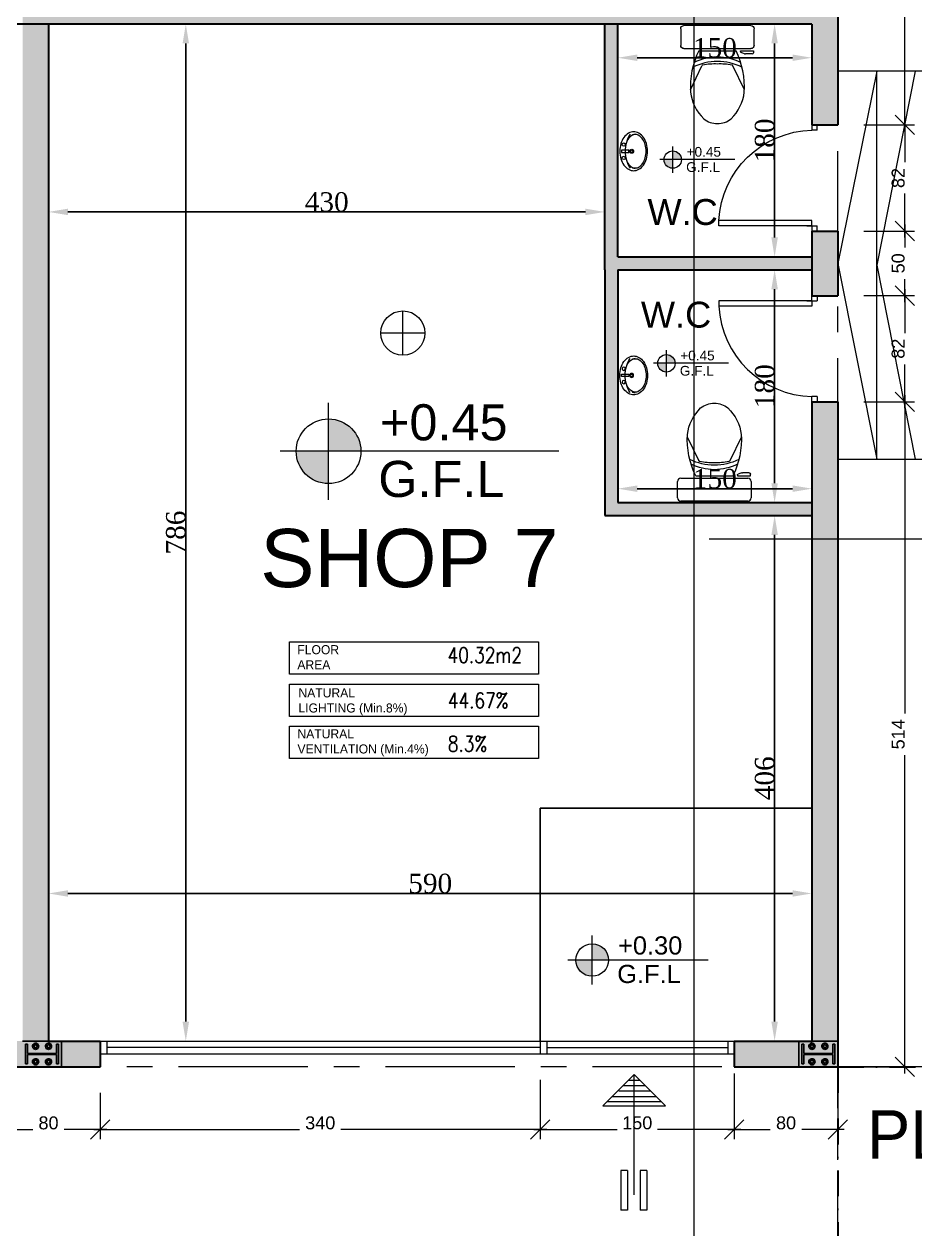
# Model space of a CAD drawing. Header units: millimetres. Extents: x -9083 to 924194, y -232449 to 321637.
# Drawn here: x 41933 to 48817, y 158110 to 167427 of the extents above; entities that cross this region are included whole.
import ezdxf
from ezdxf.enums import TextEntityAlignment as Align

# ---------------------------------------------------------------- set-up
doc = ezdxf.new("R2010")
doc.units = ezdxf.units.MM
doc.header["$LTSCALE"] = 400
doc.header["$MEASUREMENT"] = 0
doc.header["$PDMODE"] = 3
for name, pattern in [('CENTER', [2, 1.25, -0.25, 0.25, -0.25]), ('CENTERX2', [4, 2.5, -0.5, 0.5, -0.5]), ('DASHDOT', [1, 0.5, -0.25, 0, -0.25])]:
    doc.linetypes.add(name, pattern=pattern)
doc.layers.get('0').update_dxf_attribs({"lineweight": 0, "true_color": 0xff1414})
doc.layers.get('Defpoints').update_dxf_attribs({"color": 8, "lineweight": 5})
for name, color, linetype, lineweight in [('0.dim', 3, 'Continuous', 25), ('A-ANNO-DIMS', 134, 'Continuous', 9), ('A-ARROW', 1, 'Continuous', 9), ('A-DETL', 8, 'Continuous', 9), ('A_DOOR', 2, 'Continuous', 9), ('AR-dim-in', 134, 'Continuous', 0), ('AR-Level', 120, 'Continuous', 13), ('DETAILS DIMENSION', 15, 'Continuous', 5), ('FINISH', 3, 'Continuous', 9), ('HATCH', 15, 'Continuous', 0), ('PLOT BOWNDARY', 1, 'DASHDOT', 50), ('PLUMBING', 252, 'Continuous', 0), ('ROOM INFORMATION', 7, 'Continuous', 5), ('ROOMS DIMENSION', 3, 'Continuous', 5), ('TAG ELEVATIONS DETAIL', 8, 'Continuous', 9), ('TEXT ROOM INFORMATION', 1, 'Continuous', 5), ('WALL PROPOSED', 255, 'Continuous', 30), ('WINDOWS', 5, 'Continuous', 5)]:
    doc.layers.add(name, color=color, linetype=linetype, lineweight=lineweight)
doc.layers.add('ALARM', color=7, linetype='Continuous', lineweight=5, true_color=0xff0f0f)
doc.layers.add('AXIES', color=7, linetype='CENTER', lineweight=0, true_color=0x949596)
doc.layers.add('STEEL', color=63, linetype='Continuous')
doc.styles.add('arial', font='arial.ttf', dxfattribs={"width": 0.8, "height": 2.2})
doc.styles.add('Arial_1', font='arial.ttf', dxfattribs={"height": 300})
doc.styles.add('asif', font='arial.ttf')
doc.styles.add('ROMAN', font='times.ttf')
doc.styles.add('ROMANS-TITLE', font='ROMANS.shx', dxfattribs={"width": 0.8})
doc.styles.get("Standard").update_dxf_attribs({"font": 'GOTHIC.TTF', "height": 220})
doc.styles.add('XREF$0$STANDARD', font='verdana.ttf')
doc.dimstyles.new('DETAILS DIMENSION', dxfattribs={"dimtxt": 100, "dimasz": 150, "dimexe": 75, "dimexo": 200, "dimgap": 50, "dimtad": 0, "dimdec": 0, "dimlfac": 0.1, "dimzin": 0, "dimdsep": 46, "dimtxsty": 'asif', "dimblk": 'OBLIQUE', "dimcen": 200, "dimdle": 50, "dimclrd": 181, "dimclre": 146, "dimclrt": 1, "dimadec": 0, "dimazin": 0, "dimtfac": 0.5, "dimtdec": 0, "dimtix": 1, "dimtofl": 0, "dimtmove": 2, "dimatfit": 2, "dimfxl": 100, "dimtvp": 0.5, "dimtolj": 1, "dimtzin": 0, "dimlwd": -1, "dimlwe": -1, "dimarcsym": 0})
doc.dimstyles.new('ROOMS DIM', dxfattribs={"dimtxt": 150, "dimasz": 150, "dimexe": 0.06, "dimexo": 0.06, "dimgap": 0.03, "dimtad": 1, "dimtoh": 1, "dimdec": 0, "dimlfac": 0.1, "dimzin": 13, "dimdsep": 46, "dimtxsty": 'ROMAN', "dimcen": 0.09, "dimdle": 0.06, "dimse1": 1, "dimse2": 1, "dimclrd": 256, "dimclre": 256, "dimclrt": 3, "dimadec": 0, "dimazin": 0, "dimtfac": 1, "dimtdec": 0, "dimtix": 1, "dimtmove": 2, "dimatfit": 3, "dimfxl": 0.06, "dimtolj": 1, "dimtzin": 0, "dimarcsym": 0})

# ---------------------------------------------------------------- blocks, each defined once
blk = doc.blocks.new('hjhg')
at = {"layer": 'AXIES', "linetype": 'CENTERX2'}
for p, q in [((6125682.5, 791366), (6125682.5, 816591.3)), ((6131186.9, 796484.5), (6071269.8, 796484.5))]:
    blk.add_line(p, q, dxfattribs=at)
blk = doc.blocks.new('*D442')
at = {"layer": 'Defpoints', "color": 0, "transparency": 16777216}
for p in [(48021.2, 160703.8), (42121.2, 160348.3), (48021.2, 160348.3)]:
    blk.add_point(p, dxfattribs=at)
at = {"layer": 'ROOMS DIMENSION', "lineweight": -2, "transparency": 16777216}
blk.add_line((42271.2, 160703.8), (47871.2, 160703.8), dxfattribs=at)
at = {"layer": 'ROOMS DIMENSION', "transparency": 16777216}
for points in [[(42271.2, 160728.8), (42271.2, 160678.8), (42121.2, 160703.8)], [(47871.2, 160728.8), (47871.2, 160678.8), (48021.2, 160703.8)]]:
    blk.add_solid(points, dxfattribs=at)
at = {"layer": 'ROOMS DIMENSION', "color": 3, "transparency": 16777216, "insert": (45071.2, 160780.4), "char_height": 150, "attachment_point": 5, "style": 'ROMAN'}
blk.add_mtext('\\A1;590', dxfattribs=at)
blk = doc.blocks.new('*D443')
at = {"layer": 'Defpoints', "color": 0, "transparency": 16777216}
for p in [(43182.3, 167426.6), (43914.8, 167426.6), (43914.8, 159562.6)]:
    blk.add_point(p, dxfattribs=at)
at = {"layer": 'ROOMS DIMENSION', "lineweight": -2, "transparency": 16777216}
blk.add_line((43182.3, 159712.6), (43182.3, 167276.6), dxfattribs=at)
at = {"layer": 'ROOMS DIMENSION', "transparency": 16777216}
for points in [[(43157.3, 167276.6), (43207.3, 167276.6), (43182.3, 167426.6)], [(43157.3, 159712.6), (43207.3, 159712.6), (43182.3, 159562.6)]]:
    blk.add_solid(points, dxfattribs=at)
at = {"layer": 'ROOMS DIMENSION', "color": 3, "transparency": 16777216, "insert": (43105.7, 163494.6), "char_height": 150, "attachment_point": 5, "rotation": 90, "style": 'ROMAN'}
blk.add_mtext('\\A1;786', dxfattribs=at)
blk = doc.blocks.new('B-GF$0$A$C0D6470FA')
at = {"layer": 'HATCH', "color": 5}
for p, q in [((0.5426, 0.7577), (0.025, 0.7577)), ((0, 0.7327), (0, 0.6047)), ((0.5676, 0.6047), (0.5676, 0.7327)), ((0.025, 0.5797), (0.5426, 0.5797)), ((0.1396, 0.5628, 0), (0.4276, 0.5628, 0)), ((0.4616, 0.5581, 0), (0.4616, 0.5628, 0)), ((0.4616, 0.5628, 0), (0.5629, 0.5628, 0)), ((0.5629, 0.5628, 0), (0.5629, 0.5481, 0)), ((0.5629, 0.5628, 0), (0.5629, 0.5628, 0)), ((0.4932, 0.5396, 0), (0.4681, 0.5487, 0)), ((0.5529, 0.5381, 0), (0.5017, 0.5381, 0)), ((0.0748, 0.2611, 0), (0.1642, 0.4466, 0)), ((0.4925, 0.2611, 0), (0.403, 0.4466, 0))]:
    blk.add_line(p, q, dxfattribs=at)
at = {"layer": 'HATCH', "color": 5, "extrusion": (0, 0, -1)}
for centre, major_axis, start_param, end_param in [((0.025, 0.7327), (-0.0177, -0.0177), 0.785398, 2.356195), ((0.5426, 0.7327), (-0.0177, 0.0177), 0.785398, 2.356195), ((0.025, 0.6047), (-0.0177, -0.0177), 5.497787, 7.068584), ((0.5426, 0.6047), (-0.0177, -0.0177), 3.926991, 5.497787)]:
    blk.add_ellipse(centre, major_axis=major_axis, ratio=1, start_param=start_param, end_param=end_param, dxfattribs=at)
at = {"layer": 'HATCH', "color": 5}
for centre, major_axis, start_param, end_param in [((0.7316, 0.2778, 0), (0.4646, 0.4646), 1.907473, 2.410476), ((-0.1644, 0.2778, 0), (0.4646, -0.4646), 0.731117, 1.234119), ((0.2914, 0.0146, 0), (0.3296, -0.3296), 2.373812, 2.793264), ((0.2945, 0.0701, 0), (0.3144, 0.3144), 0.811256, 1.228519), ((0.2836, 0.4896, 0), (0.0177, -0.0177), 2.330337, 2.382052), ((0.2758, 0.0146, 0), (0.3296, 0.3296), 0.348329, 0.767781), ((0.2728, 0.0701, 0), (0.3144, -0.3144), 1.913074, 2.330337), ((0.4716, 0.5581, 0), (0.00707, 0.00707), 2.356194, 3.57838), ((0.5017, 0.5631, 0), (0.0177, 0.0177), 3.57838, 3.926991), ((0.5529, 0.5481, 0), (0.00707, 0.00707), 3.926991, 5.497787), ((0.1732, 0.4423, 0), (0.00707, 0.00707), 0.971377, 1.907186), ((0.264, -0.0402, 0), (0.3542, 0.3542), 0.746172, 0.971377), ((0.3033, -0.0402, 0), (0.3542, -0.3542), 2.170216, 2.39542), ((0.394, 0.4423, 0), (0.00707, -0.00707), 1.234406, 2.170216), ((0.4156, 0.2842, 0), (0.2423, -0.2423), 4.050134, 4.731551), ((0.1516, 0.2842, 0), (0.2423, 0.2423), 4.693227, 5.374644), ((0.2808, 0.1602, 0), (0.1133, 0.1133), 3.230161, 3.944575), ((0.2864, 0.1602, 0), (0.1133, -0.1133), 5.480203, 6.194617)]:
    blk.add_ellipse(centre, major_axis=major_axis, ratio=1, start_param=start_param, end_param=end_param, dxfattribs=at)
blk = doc.blocks.new('*D421')
at = {"layer": 'Defpoints', "color": 0, "transparency": 16777216}
for p in [(46521.2, 167166.3), (46521.2, 166675.8), (48021.2, 166660.5)]:
    blk.add_point(p, dxfattribs=at)
at = {"layer": 'ROOMS DIMENSION', "lineweight": -2, "transparency": 16777216}
blk.add_line((47871.2, 167166.3), (46671.2, 167166.3), dxfattribs=at)
at = {"layer": 'ROOMS DIMENSION', "transparency": 16777216}
for points in [[(46671.2, 167191.3), (46671.2, 167141.3), (46521.2, 167166.3)], [(47871.2, 167191.3), (47871.2, 167141.3), (48021.2, 167166.3)]]:
    blk.add_solid(points, dxfattribs=at)
at = {"layer": 'ROOMS DIMENSION', "color": 3, "transparency": 16777216, "insert": (47271.2, 167242.6), "char_height": 150, "attachment_point": 5, "style": 'ROMAN'}
blk.add_mtext('\\A1;150', dxfattribs=at)
blk = doc.blocks.new('*D422')
at = {"layer": 'Defpoints', "color": 0, "transparency": 16777216}
for p in [(47604.8, 167426.6), (46733.7, 165626.6), (47732.8, 165626.6)]:
    blk.add_point(p, dxfattribs=at)
at = {"layer": 'ROOMS DIMENSION', "lineweight": -2, "transparency": 16777216}
blk.add_line((47732.8, 167276.6), (47732.8, 165776.6), dxfattribs=at)
at = {"layer": 'ROOMS DIMENSION', "transparency": 16777216}
for points in [[(47707.8, 167276.6), (47757.8, 167276.6), (47732.8, 167426.6)], [(47707.8, 165776.6), (47757.8, 165776.6), (47732.8, 165626.6)]]:
    blk.add_solid(points, dxfattribs=at)
at = {"layer": 'ROOMS DIMENSION', "color": 3, "transparency": 16777216, "insert": (47656.5, 166526.6), "char_height": 150, "attachment_point": 5, "rotation": 90, "style": 'ROMAN'}
blk.add_mtext('\\A1;180', dxfattribs=at)
blk = doc.blocks.new('*D423')
at = {"layer": 'Defpoints', "color": 0, "transparency": 16777216}
for p in [(42121.2, 165974.1), (42121.2, 165665.8), (46421.2, 165665.8)]:
    blk.add_point(p, dxfattribs=at)
at = {"layer": 'ROOMS DIMENSION', "lineweight": -2, "transparency": 16777216}
blk.add_line((46271.2, 165974.1), (42271.2, 165974.1), dxfattribs=at)
at = {"layer": 'ROOMS DIMENSION', "transparency": 16777216}
for points in [[(42271.2, 165999.1), (42271.2, 165949.1), (42121.2, 165974.1)], [(46271.2, 165999.1), (46271.2, 165949.1), (46421.2, 165974.1)]]:
    blk.add_solid(points, dxfattribs=at)
at = {"layer": 'ROOMS DIMENSION', "color": 3, "transparency": 16777216, "insert": (44271.2, 166050.4), "char_height": 150, "attachment_point": 5, "style": 'ROMAN'}
blk.add_mtext('\\A1;430', dxfattribs=at)
blk = doc.blocks.new('LAVATORY')
at = {"layer": 'PLUMBING', "color": 5, "flags": 128}
blk.add_lwpolyline([(0.293, 0.21, 0.131574), (0.272, 0.286, 0.10661), (0.207, 0.358, 0.083598), (0.116, 0.403, 0.07239), (0, 0.42, 0.07239), (-0.116, 0.403, 0.083598), (-0.207, 0.358, 0.10661), (-0.272, 0.286, 0.131574), (-0.292, 0.21, 0.131574), (-0.272, 0.134, 0.10661), (-0.207, 0.062, 0.083598), (-0.116, 0.017, 0.07239), (0, 0, 0.07239), (0.116, 0.017, 0.083598), (0.207, 0.062, 0.10661), (0.272, 0.134, 0.131574), (0.293, 0.21)], format="xyb", close=True, dxfattribs=at)
for points in [[(0.139, 0.101, 0.040392), (0.178, 0.122, 0.107175), (0.235, 0.179, 0.144796), (0.252, 0.236, 0.144796), (0.235, 0.293, 0.107175), (0.178, 0.35, 0.077612), (0.101, 0.384, 0.064769), (0, 0.397, 0.064769), (-0.101, 0.384, 0.077612), (-0.178, 0.35, 0.107175), (-0.235, 0.293, 0.144796), (-0.252, 0.236, 0.144796), (-0.235, 0.179, 0.107175), (-0.178, 0.122, 0.040392), (-0.139, 0.101)], [(-0.256, 0.157, 0.147437), (0, 0.081, 0.147437), (0.256, 0.157)]]:
    blk.add_lwpolyline(points, format="xyb", dxfattribs=at)
for points in [[(-0.241, 0.189), (-0.251, 0.194), (-0.262, 0.23)], [(0.241, 0.189), (0.251, 0.194), (0.262, 0.23)]]:
    blk.add_lwpolyline(points, dxfattribs=at)
at = {"layer": 'PLUMBING', "color": 5}
for centre, radius in [((0, 0.18), 0.0297), ((0, 0.18), 0.018), ((-0.1, 0.06), 0.0251), ((0.1, 0.06), 0.0251)]:
    blk.add_circle(centre, radius, dxfattribs=at)
blk.add_3dface([(-0.017, 0.135), (-0.017, 0.028), (0.017, 0.028), (0.017, 0.135)], dxfattribs=at)
blk = doc.blocks.new('*D428')
at = {"layer": 'Defpoints', "color": 0, "transparency": 16777216}
for p in [(46421.2, 163626.6), (47221.2, 159562.6), (47732.8, 159562.6)]:
    blk.add_point(p, dxfattribs=at)
at = {"layer": 'ROOMS DIMENSION', "lineweight": -2, "transparency": 16777216}
blk.add_line((47732.8, 163476.6), (47732.8, 159712.6), dxfattribs=at)
at = {"layer": 'ROOMS DIMENSION', "transparency": 16777216}
for points in [[(47707.8, 163476.6), (47757.8, 163476.6), (47732.8, 163626.6)], [(47707.8, 159712.6), (47757.8, 159712.6), (47732.8, 159562.6)]]:
    blk.add_solid(points, dxfattribs=at)
at = {"layer": 'ROOMS DIMENSION', "color": 3, "transparency": 16777216, "insert": (47656.5, 161594.6), "char_height": 150, "attachment_point": 5, "rotation": 90, "style": 'ROMAN'}
blk.add_mtext('\\A1;406', dxfattribs=at)
blk = doc.blocks.new('Room Info')
at = {"layer": 'TEXT ROOM INFORMATION', "ltscale": 5}
for tag, p in [('FLR_AREA', (17, 833.5)), ('NAT_LIGHT', (19, 482.5)), ('NAT_VENT', (19, 147.5))]:
    blk.add_attdef(tag, p, '', height=180, dxfattribs=at)
blk = doc.blocks.new('A$Ccfd28120')
for p, q in [((0, -170.9), (0, 170.9)), ((170.9, 0), (-170.9, 0))]:
    blk.add_line(p, q)
blk.add_circle((0, 0), 170.9)
blk = doc.blocks.new('_Oblique')
at = {"color": 0, "linetype": 'ByBlock', "lineweight": -2}
blk.add_line((-0.5, -0.5), (0.5, 0.5), dxfattribs=at)
blk = doc.blocks.new('*D472')
at = {"layer": 'Defpoints', "color": 0, "transparency": 16777216}
for p in [(41721.2, 159362.6), (42521.2, 159362.6), (42521.2, 158878.1)]:
    blk.add_point(p, dxfattribs=at)
at = {"layer": 'DETAILS DIMENSION', "color": 146, "transparency": 16777216}
for p, q in [((41721.2, 159162.6), (41721.2, 158803.1)), ((42521.2, 159162.6), (42521.2, 158803.1))]:
    blk.add_line(p, q, dxfattribs=at)
at = {"layer": 'DETAILS DIMENSION', "color": 181, "transparency": 16777216}
for p, q in [((41671.2, 158878.1), (41999.7, 158878.1)), ((42571.2, 158878.1), (42242.8, 158878.1))]:
    blk.add_line(p, q, dxfattribs=at)
at = {"layer": 'DETAILS DIMENSION', "color": 181, "transparency": 16777216, "xscale": 150, "yscale": 150, "zscale": 150}
for p, rotation in [((41721.2, 158878.1), 180.0031799799986), ((42521.2, 158878.1), 0.003179979998640786)]:
    blk.add_blockref('_Oblique', p, dxfattribs=dict(at, rotation=rotation))
at = {"layer": 'DETAILS DIMENSION', "color": 1, "transparency": 16777216, "insert": (42121.2, 158929.2), "char_height": 100, "attachment_point": 5, "rotation": 0.00318, "style": 'asif'}
blk.add_mtext('\\A1;80', dxfattribs=at)
blk = doc.blocks.new('*D409')
at = {"layer": 'Defpoints', "color": 0, "transparency": 16777216}
for p in [(45921.2, 159462.6), (42521.2, 159362.6), (45921.2, 158878.3)]:
    blk.add_point(p, dxfattribs=at)
at = {"layer": 'DETAILS DIMENSION', "color": 146, "transparency": 16777216}
for p, q in [((45921.2, 159262.6), (45921.2, 158803.3)), ((42521.2, 159162.6), (42521.2, 158803.1))]:
    blk.add_line(p, q, dxfattribs=at)
at = {"layer": 'DETAILS DIMENSION', "color": 181, "transparency": 16777216}
for p, q in [((42471.2, 158878.1), (44061, 158878.2)), ((45971.2, 158878.3), (44381.5, 158878.2))]:
    blk.add_line(p, q, dxfattribs=at)
at = {"layer": 'DETAILS DIMENSION', "color": 181, "transparency": 16777216, "xscale": 150, "yscale": 150, "zscale": 150}
for p, rotation in [((42521.2, 158878.1), 180.0031799799986), ((45921.2, 158878.3), 0.003179979998640786)]:
    blk.add_blockref('_Oblique', p, dxfattribs=dict(at, rotation=rotation))
at = {"layer": 'DETAILS DIMENSION', "color": 1, "transparency": 16777216, "insert": (44221.2, 158929.3), "char_height": 100, "attachment_point": 5, "rotation": 0.00318, "style": 'asif'}
blk.add_mtext('\\A1;340', dxfattribs=at)
blk = doc.blocks.new('*D410')
at = {"layer": 'Defpoints', "color": 0, "transparency": 16777216}
for p in [(47421.2, 159362.6), (48221.2, 159362.6), (48221.2, 158878.4)]:
    blk.add_point(p, dxfattribs=at)
at = {"layer": 'DETAILS DIMENSION', "color": 146, "transparency": 16777216}
for p, q in [((47421.2, 159162.6), (47421.2, 158803.4)), ((48221.2, 159162.6), (48221.2, 158803.4))]:
    blk.add_line(p, q, dxfattribs=at)
at = {"layer": 'DETAILS DIMENSION', "color": 181, "transparency": 16777216}
for p, q in [((47371.2, 158878.4), (47699.7, 158878.4)), ((48271.2, 158878.5), (47942.8, 158878.4))]:
    blk.add_line(p, q, dxfattribs=at)
at = {"layer": 'DETAILS DIMENSION', "color": 181, "transparency": 16777216, "xscale": 150, "yscale": 150, "zscale": 150}
for p, rotation in [((47421.2, 158878.4), 180.0031799799986), ((48221.2, 158878.4), 0.003179979998640786)]:
    blk.add_blockref('_Oblique', p, dxfattribs=dict(at, rotation=rotation))
at = {"layer": 'DETAILS DIMENSION', "color": 1, "transparency": 16777216, "insert": (47821.2, 158929.5), "char_height": 100, "attachment_point": 5, "rotation": 0.00318, "style": 'asif'}
blk.add_mtext('\\A1;80', dxfattribs=at)
blk = doc.blocks.new('*D411')
at = {"layer": 'Defpoints', "color": 0, "transparency": 16777216}
for p in [(48221.2, 172177), (48739, 172177), (48221.2, 166646.6)]:
    blk.add_point(p, dxfattribs=at)
at = {"layer": 'DETAILS DIMENSION', "color": 146, "transparency": 16777216}
for p, q in [((48421.2, 172177), (48814, 172177)), ((48421.2, 166646.6), (48814, 166646.6))]:
    blk.add_line(p, q, dxfattribs=at)
at = {"layer": 'DETAILS DIMENSION', "color": 181, "transparency": 16777216}
for p, q in [((48739, 172227), (48739, 169572.3)), ((48739, 166596.6), (48739, 169251.3))]:
    blk.add_line(p, q, dxfattribs=at)
at = {"layer": 'DETAILS DIMENSION', "color": 181, "transparency": 16777216, "xscale": 150, "yscale": 150, "zscale": 150}
for p, rotation in [((48739, 172177), 90), ((48739, 166646.6), 270)]:
    blk.add_blockref('_Oblique', p, dxfattribs=dict(at, rotation=rotation))
at = {"layer": 'DETAILS DIMENSION', "color": 1, "transparency": 16777216, "insert": (48687.9, 169411.8), "char_height": 100, "attachment_point": 5, "rotation": 90, "style": 'asif'}
blk.add_mtext('\\A1;553', dxfattribs=at)
blk = doc.blocks.new('*D485')
at = {"layer": 'Defpoints', "color": 0, "transparency": 16777216}
for p in [(47421.2, 159512.6), (45921.2, 159462.6), (47421.2, 158878.4)]:
    blk.add_point(p, dxfattribs=at)
at = {"layer": 'DETAILS DIMENSION', "color": 146, "transparency": 16777216}
for p, q in [((47421.2, 159312.6), (47421.2, 158803.4)), ((45921.2, 159262.6), (45921.2, 158803.4))]:
    blk.add_line(p, q, dxfattribs=at)
at = {"layer": 'DETAILS DIMENSION', "color": 181, "transparency": 16777216}
for p, q in [((45871.2, 158878.4), (46515.6, 158878.4)), ((47471.2, 158878.4), (46826.8, 158878.4))]:
    blk.add_line(p, q, dxfattribs=at)
at = {"layer": 'DETAILS DIMENSION', "color": 181, "transparency": 16777216, "xscale": 150, "yscale": 150, "zscale": 150, "rotation": 180}
blk.add_blockref('_Oblique', (45921.2, 158878.4), dxfattribs=at)
at = {"layer": 'DETAILS DIMENSION', "color": 181, "transparency": 16777216, "xscale": 150, "yscale": 150, "zscale": 150}
blk.add_blockref('_Oblique', (47421.2, 158878.4), dxfattribs=at)
at = {"layer": 'DETAILS DIMENSION', "color": 1, "transparency": 16777216, "insert": (46671.2, 158929.5), "char_height": 100, "attachment_point": 5, "style": 'asif'}
blk.add_mtext('\\A1;150', dxfattribs=at)
blk = doc.blocks.new('RTEWR')
at = {"layer": 'TAG ELEVATIONS DETAIL'}
blk.add_line((-24807.4, 157421.9), (-24807.4, 180951), dxfattribs=at)
blk = doc.blocks.new('*D406')
at = {"layer": 'Defpoints', "color": 0, "transparency": 16777216}
for p in [(46521.2, 164477.4), (48021.2, 164412.7), (46521.2, 163834.1)]:
    blk.add_point(p, dxfattribs=at)
at = {"layer": 'ROOMS DIMENSION', "lineweight": -2, "transparency": 16777216}
blk.add_line((47871.2, 163834.1), (46671.2, 163834.1), dxfattribs=at)
at = {"layer": 'ROOMS DIMENSION', "transparency": 16777216}
for points in [[(46671.2, 163859.1), (46671.2, 163809.1), (46521.2, 163834.1)], [(47871.2, 163859.1), (47871.2, 163809.1), (48021.2, 163834.1)]]:
    blk.add_solid(points, dxfattribs=at)
at = {"layer": 'ROOMS DIMENSION', "color": 3, "transparency": 16777216, "insert": (47271.2, 163910.4), "char_height": 150, "attachment_point": 5, "style": 'ROMAN'}
blk.add_mtext('\\A1;150', dxfattribs=at)
blk = doc.blocks.new('*D407')
at = {"layer": 'Defpoints', "color": 0, "transparency": 16777216}
for p in [(46733.7, 165526.6), (47732.8, 165526.6), (48021.2, 163726.6)]:
    blk.add_point(p, dxfattribs=at)
at = {"layer": 'ROOMS DIMENSION', "lineweight": -2, "transparency": 16777216}
blk.add_line((47732.8, 163876.6), (47732.8, 165376.6), dxfattribs=at)
at = {"layer": 'ROOMS DIMENSION', "transparency": 16777216}
for points in [[(47707.8, 165376.6), (47757.8, 165376.6), (47732.8, 165526.6)], [(47707.8, 163876.6), (47757.8, 163876.6), (47732.8, 163726.6)]]:
    blk.add_solid(points, dxfattribs=at)
at = {"layer": 'ROOMS DIMENSION', "color": 3, "transparency": 16777216, "insert": (47656.5, 164626.6), "char_height": 150, "attachment_point": 5, "rotation": 90, "style": 'ROMAN'}
blk.add_mtext('\\A1;180', dxfattribs=at)
blk = doc.blocks.new('*D454')
at = {"layer": 'Defpoints', "color": 0, "transparency": 16777216}
for p in [(48221.2, 166646.6), (48221.2, 165826.6), (48739, 165826.6)]:
    blk.add_point(p, dxfattribs=at)
at = {"layer": 'DETAILS DIMENSION', "color": 181, "transparency": 16777216}
for p, q in [((48739, 166696.6), (48739, 166357.8)), ((48739, 165776.6), (48739, 166115.4))]:
    blk.add_line(p, q, dxfattribs=at)
at = {"layer": 'DETAILS DIMENSION', "color": 146, "transparency": 16777216}
for p, q in [((48421.2, 166646.6), (48814, 166646.6)), ((48421.2, 165826.6), (48814, 165826.6))]:
    blk.add_line(p, q, dxfattribs=at)
at = {"layer": 'DETAILS DIMENSION', "color": 181, "transparency": 16777216, "xscale": 150, "yscale": 150, "zscale": 150}
for p, rotation in [((48739, 166646.6), 90), ((48739, 165826.6), 270)]:
    blk.add_blockref('_Oblique', p, dxfattribs=dict(at, rotation=rotation))
at = {"layer": 'DETAILS DIMENSION', "color": 1, "transparency": 16777216, "insert": (48687.9, 166236.6), "char_height": 100, "attachment_point": 5, "rotation": 90, "style": 'asif'}
blk.add_mtext('\\A1;82', dxfattribs=at)
blk = doc.blocks.new('*D455')
at = {"layer": 'Defpoints', "color": 0, "transparency": 16777216}
for p in [(48221.2, 165826.6), (48221.2, 165326.6), (48739, 165326.6)]:
    blk.add_point(p, dxfattribs=at)
at = {"layer": 'DETAILS DIMENSION', "color": 181, "transparency": 16777216}
for p, q in [((48739, 165876.6), (48739, 165698)), ((48739, 165276.6), (48739, 165455.1))]:
    blk.add_line(p, q, dxfattribs=at)
at = {"layer": 'DETAILS DIMENSION', "color": 146, "transparency": 16777216}
for p, q in [((48421.2, 165826.6), (48814, 165826.6)), ((48421.2, 165326.6), (48814, 165326.6))]:
    blk.add_line(p, q, dxfattribs=at)
at = {"layer": 'DETAILS DIMENSION', "color": 181, "transparency": 16777216, "xscale": 150, "yscale": 150, "zscale": 150}
for p, rotation in [((48739, 165826.6), 90), ((48739, 165326.6), 270)]:
    blk.add_blockref('_Oblique', p, dxfattribs=dict(at, rotation=rotation))
at = {"layer": 'DETAILS DIMENSION', "color": 1, "transparency": 16777216, "insert": (48687.9, 165576.6), "char_height": 100, "attachment_point": 5, "rotation": 90, "style": 'asif'}
blk.add_mtext('\\A1;50', dxfattribs=at)
blk = doc.blocks.new('*D456')
at = {"layer": 'Defpoints', "color": 0, "transparency": 16777216}
for p in [(48221.2, 165326.6), (48221.2, 164506.6), (48739, 164506.6)]:
    blk.add_point(p, dxfattribs=at)
at = {"layer": 'DETAILS DIMENSION', "color": 181, "transparency": 16777216}
for p, q in [((48739, 165376.6), (48739, 165037.8)), ((48739, 164456.6), (48739, 164795.4))]:
    blk.add_line(p, q, dxfattribs=at)
at = {"layer": 'DETAILS DIMENSION', "color": 146, "transparency": 16777216}
for p, q in [((48421.2, 165326.6), (48814, 165326.6)), ((48421.2, 164506.6), (48814, 164506.6))]:
    blk.add_line(p, q, dxfattribs=at)
at = {"layer": 'DETAILS DIMENSION', "color": 181, "transparency": 16777216, "xscale": 150, "yscale": 150, "zscale": 150}
for p, rotation in [((48739, 165326.6), 90), ((48739, 164506.6), 270)]:
    blk.add_blockref('_Oblique', p, dxfattribs=dict(at, rotation=rotation))
at = {"layer": 'DETAILS DIMENSION', "color": 1, "transparency": 16777216, "insert": (48687.9, 164916.6), "char_height": 100, "attachment_point": 5, "rotation": 90, "style": 'asif'}
blk.add_mtext('\\A1;82', dxfattribs=at)
blk = doc.blocks.new('*D457')
at = {"layer": 'Defpoints', "color": 0, "transparency": 16777216}
for p in [(48221.2, 164506.6), (48221.2, 159362.6), (48739, 159362.6)]:
    blk.add_point(p, dxfattribs=at)
at = {"layer": 'DETAILS DIMENSION', "color": 181, "transparency": 16777216}
for p, q in [((48739, 164556.6), (48739, 162094.9)), ((48739, 159312.6), (48739, 161774.3))]:
    blk.add_line(p, q, dxfattribs=at)
at = {"layer": 'DETAILS DIMENSION', "color": 146, "transparency": 16777216}
for p, q in [((48421.2, 164506.6), (48814, 164506.6)), ((48421.2, 159362.6), (48814, 159362.6))]:
    blk.add_line(p, q, dxfattribs=at)
at = {"layer": 'DETAILS DIMENSION', "color": 181, "transparency": 16777216, "xscale": 150, "yscale": 150, "zscale": 150}
for p, rotation in [((48739, 164506.6), 90), ((48739, 159362.6), 270)]:
    blk.add_blockref('_Oblique', p, dxfattribs=dict(at, rotation=rotation))
at = {"layer": 'DETAILS DIMENSION', "color": 1, "transparency": 16777216, "insert": (48687.9, 161934.6), "char_height": 100, "attachment_point": 5, "rotation": 90, "style": 'asif'}
blk.add_mtext('\\A1;514', dxfattribs=at)
blk = doc.blocks.new('Level-p')
h = blk.add_hatch(color=251)
h.paths.add_polyline_path([(0, 0.0025), (0, 0), (0.0025, 0, 0.414214)])
h.paths.add_polyline_path([(0, 0), (-0.0025, 0, 0.414214), (0, -0.0025)])
for p, q in [((0, -0.00375), (0, 0.00375)), ((0.017809, 0), (-0.00375, 0))]:
    blk.add_line(p, q)
blk.add_circle((0, 0), 0.0025)
at = {"style": 'arial'}
for p in [(0.002848, 0.000604), (0.002756, -0.002535)]:
    blk.add_attdef('F.F.L+1.20', p, '', height=0.002, dxfattribs=at)
blk = doc.blocks.new('FDGFD')
at = {"layer": 'A_DOOR', "color": 1}
for p, q in [((49893.5, 165286.6), (49893.5, 165246.6)), ((50613.5, 165286.6), (49893.5, 165286.6)), ((50573.5, 165286.6), (50613.5, 165286.6)), ((50613.5, 165286.6), (50613.5, 165326.6)), ((50613.5, 165326.6), (50653.5, 165326.6)), ((50613.5, 165286.6), (50613.5, 165246.6)), ((50613.5, 165286.6), (50653.5, 165286.6)), ((50653.5, 165326.6), (50653.5, 165286.6)), ((50613.5, 165246.6), (49893.5, 165246.6)), ((50653.5, 164546.6), (50613.5, 164546.6)), ((50613.5, 164506.6), (50613.5, 164546.6)), ((50653.5, 164546.6), (50653.5, 164506.6)), ((50653.5, 164506.6), (50613.5, 164506.6))]:
    blk.add_line(p, q, dxfattribs=at)
blk.add_arc((50631.1, 165283.9), 737.5, 182.89949, 268.62585, dxfattribs=at)
blk = doc.blocks.new('RHBGHKJM')
at = {"layer": 'STEEL', "color": 114, "true_color": 0x139b48}
for p, q in [((841.7577, -1738.0808), (842.0577, -1738.0808)), ((842.0577, -1738.0808), (842.0577, -1738.2808)), ((847.7577, -1738.0808), (847.7577, -1738.2808)), ((847.7577, -1738.0808), (848.0577, -1738.0808)), ((848.0577, -1738.0808), (848.0577, -1738.2808)), ((841.7807, -1738.2568), (841.7807, -1738.1048)), ((841.7807, -1738.1048), (841.7959, -1738.1048)), ((841.7959, -1738.1048), (841.7959, -1738.1768)), ((841.7959, -1738.1768), (842.0195, -1738.1768)), ((842.0347, -1738.1048), (842.0195, -1738.1048)), ((842.0195, -1738.1048), (842.0195, -1738.1768)), ((842.0347, -1738.1048), (842.0347, -1738.2568)), ((847.7807, -1738.2568), (847.7807, -1738.1048)), ((847.7807, -1738.1048), (847.7959, -1738.1048)), ((847.7959, -1738.1048), (847.7959, -1738.1768)), ((847.7959, -1738.1768), (848.0195, -1738.1768)), ((848.0347, -1738.1048), (848.0195, -1738.1048)), ((848.0195, -1738.1048), (848.0195, -1738.1768)), ((848.0347, -1738.1048), (848.0347, -1738.2568)), ((841.7959, -1738.2568), (841.7807, -1738.2568)), ((842.0195, -1738.1848), (841.7959, -1738.1848)), ((841.7959, -1738.1848), (841.7959, -1738.2568)), ((842.0195, -1738.2568), (842.0195, -1738.1848)), ((842.0347, -1738.2568), (842.0195, -1738.2568)), ((847.7959, -1738.2568), (847.7807, -1738.2568)), ((848.0195, -1738.1848), (847.7959, -1738.1848)), ((847.7959, -1738.1848), (847.7959, -1738.2568)), ((848.0195, -1738.2568), (848.0195, -1738.1848)), ((848.0347, -1738.2568), (848.0195, -1738.2568)), ((841.7577, -1738.2808), (842.0577, -1738.2808)), ((847.7577, -1738.2808), (848.0577, -1738.2808))]:
    blk.add_line(p, q, dxfattribs=at)
at = {"layer": 'STEEL', "color": 8, "ltscale": 500}
for centre, radius, start, end in [((841.8577, -1738.1208), 0.024, 30, 210), ((841.8577, -1738.1208), 0.024, 210, 30), ((841.8577, -1738.1208), 0.012, 45, 225), ((841.8577, -1738.1208), 0.012, 150, 330), ((841.8577, -1738.1208), 0.012, 330, 150), ((841.8577, -1738.1208), 0.012, 225, 45), ((841.9577, -1738.1208), 0.024, 30, 210), ((841.9577, -1738.1208), 0.024, 210, 30), ((841.9577, -1738.1208), 0.012, 45, 225), ((841.9577, -1738.1208), 0.012, 150, 330), ((841.9577, -1738.1208), 0.012, 330, 150), ((841.9577, -1738.1208), 0.012, 225, 45), ((847.8577, -1738.1208), 0.024, 30, 210), ((847.8577, -1738.1208), 0.024, 210, 30), ((847.8577, -1738.1208), 0.012, 45, 225), ((847.8577, -1738.1208), 0.012, 150, 330), ((847.8577, -1738.1208), 0.012, 330, 150), ((847.8577, -1738.1208), 0.012, 225, 45), ((847.9577, -1738.1208), 0.024, 30, 210), ((847.9577, -1738.1208), 0.024, 210, 30), ((847.9577, -1738.1208), 0.012, 45, 225), ((847.9577, -1738.1208), 0.012, 150, 330), ((847.9577, -1738.1208), 0.012, 330, 150), ((847.9577, -1738.1208), 0.012, 225, 45), ((841.8577, -1738.2408), 0.024, 30, 210), ((841.8577, -1738.2408), 0.024, 210, 30), ((841.8577, -1738.2408), 0.012, 45, 225), ((841.8577, -1738.2408), 0.012, 150, 330), ((841.8577, -1738.2408), 0.012, 330, 150), ((841.8577, -1738.2408), 0.012, 225, 45), ((841.9577, -1738.2408), 0.024, 30, 210), ((841.9577, -1738.2408), 0.024, 210, 30), ((841.9577, -1738.2408), 0.012, 45, 225), ((841.9577, -1738.2408), 0.012, 150, 330), ((841.9577, -1738.2408), 0.012, 330, 150), ((841.9577, -1738.2408), 0.012, 225, 45), ((847.8577, -1738.2408), 0.024, 30, 210), ((847.8577, -1738.2408), 0.024, 210, 30), ((847.8577, -1738.2408), 0.012, 45, 225), ((847.8577, -1738.2408), 0.012, 150, 330), ((847.8577, -1738.2408), 0.012, 330, 150), ((847.8577, -1738.2408), 0.012, 225, 45), ((847.9577, -1738.2408), 0.024, 30, 210), ((847.9577, -1738.2408), 0.024, 210, 30), ((847.9577, -1738.2408), 0.012, 45, 225), ((847.9577, -1738.2408), 0.012, 150, 330), ((847.9577, -1738.2408), 0.012, 330, 150), ((847.9577, -1738.2408), 0.012, 225, 45)]:
    blk.add_arc(centre, radius, start, end, dxfattribs=at)

msp = doc.modelspace()

# ---------------------------------------------------------------- hatches: boundary and pattern name
at = {"layer": 'HATCH', "true_color": 0x939598}
h = msp.add_hatch(color=252, dxfattribs=at)
h.dxf.hatch_style = 1
h.paths.add_polyline_path([(3721.20856, 167426.57089), (6221.20856, 167426.57089), (6221.20856, 166062.64729), (6421.20856, 166062.64729), (6421.20856, 167426.57089), (8721.20856, 167426.57089), (8721.20856, 166062.64729), (8921.20856, 166062.64729), (8921.20856, 167626.57089), (6971.20856, 167626.57089), (6971.20856, 173627.00829), (8571.20856, 173627.00829), (8571.20856, 173827.00829), (121.20856, 173827.00829), (121.20856, 173627.00829), (121.20856, 173262.64729), (321.20856, 173262.64729), (321.20856, 173627.00829), (6771.20856, 173627.00829), (6771.20856, 167626.57089), (3721.20856, 167626.57089), (3721.20856, 172162.64729), (121.20856, 172162.64729), (121.20856, 170662.64729), (321.20856, 170662.64729), (321.20856, 171962.64729), (3521.20856, 171962.64729), (3521.20856, 166962.64729), (321.20856, 166962.64729), (321.20856, 168262.64729), (121.20856, 168262.64729), (121.20856, 166426.87536), (321.20856, 166426.87536), (321.20856, 166762.64729), (3521.20856, 166762.64729), (3521.20856, 164562.64729), (4321.20856, 164562.64729), (8521.20856, 164562.64729), (8521.20856, 161313.31524), (8521.20856, 159562.59179), (7721.18009, 159562.59179), (7721.18009, 159362.59179), (8721.20856, 159362.59179), (8721.20856, 164762.64729), (3721.20856, 164762.64729)])
h.paths.add_polyline_path([(6421.20856, 165162.64729), (6221.20856, 165162.64729), (6221.20856, 164962.64729), (3921.20856, 164962.64729), (3921.20856, 167426.57089), (3721.20856, 167426.57089), (3721.20856, 164762.64729), (8721.20856, 164762.64729), (8721.20856, 159362.60548), (8921.20856, 159362.6), (8921.20856, 164962.64729), (8921.20856, 165162.64729), (8721.20856, 165162.64729), (8721.20856, 164962.64729), (6421.20856, 164962.64729)])
h.paths.add_polyline_path([(20421.20856, 167626.57089), (15121.20856, 167626.57089), (15121.20856, 173627.00829), (17817.8981, 173627.00829), (17817.8981, 173827.00829), (13571.20856, 173827.00829), (13571.20856, 173627.00829), (14921.20856, 173627.00829), (14921.20856, 159562.60548), (14621.20856, 159562.60548), (14621.20856, 159362.60548), (15421.20856, 159362.60548), (15421.20856, 159562.60548), (15121.20856, 159562.60548), (15121.20856, 167426.57089), (20221.20856, 167426.57089), (20221.20856, 159562.60548), (19921.20856, 159562.60548), (19921.20856, 159362.60548), (20721.20856, 159362.60548), (20721.20856, 159562.60548), (20421.20856, 159562.60548)])
h.paths.add_polyline_path([(28421.20856, 173827.00829), (22814.51903, 173827.00829), (22814.51903, 173627.00829), (25521.20856, 173627.00829), (25521.20856, 159562.60548), (25221.20856, 159562.60548), (25221.20856, 159362.59179), (26021.20856, 159362.59179), (26021.20856, 159562.60548), (25721.20856, 159562.60548), (25721.20856, 167426.57089), (30821.20856, 167426.57089), (30821.20856, 159562.60548), (30521.20856, 159562.60548), (30521.20856, 159362.59179), (31321.20856, 159362.59179), (31321.20856, 159562.60548), (31021.20856, 159562.60548), (31021.20856, 167626.57089), (25721.20856, 167626.57089), (25721.20856, 173627.00829), (28421.20856, 173627.00829)])
h.paths.add_polyline_path([(36921.20856, 173827.00829), (33421.20856, 173827.00829), (33419.40991, 173627.00829), (36121.20856, 173627.00829), (36121.20856, 159562.60548), (35821.20856, 159562.60548), (35821.20856, 159362.59179), (36621.20856, 159362.59179), (36621.20856, 159562.60548), (36321.20856, 159562.60548), (36321.20856, 173627.00829), (36921.20856, 173627.00829)])
h.paths.add_polyline_path([(48221.20856, 173827.00829), (41921.20856, 173827.00829), (41921.20856, 173627.00829), (44771.20856, 173627.00829), (44771.20856, 167626.57089), (41921.20856, 167626.57089), (41921.20856, 159562.60548), (41721.20856, 159562.60548), (41721.20856, 159362.59179), (42521.20856, 159362.60548), (42521.20856, 159562.60548), (42121.20856, 159562.60548), (42121.20856, 167426.57089), (44921.20856, 167426.57089), (48021.20856, 167426.57089), (48021.20856, 166646.57089), (48221.20856, 166646.57089), (48221.20856, 169136.57089), (48221.20856, 172177.00829), (48021.20856, 172177.00829), (48021.20856, 171548.52339), (48021.20856, 167626.57089), (44971.20856, 167626.57089), (44971.20856, 173627.00829), (48021.20856, 173627.00829), (48021.20856, 173277.00829), (48221.20856, 173277.00829)])
h.paths.add_polyline_path([(48221.20856, 164506.57089), (48021.20856, 164506.57089), (48021.20856, 159562.60548), (47421.20856, 159562.60548), (47421.21313, 159362.58722), (48221.20856, 159362.60548)])
h.paths.add_polyline_path([(48021.20856, 165626.57089), (46521.20856, 165626.57089), (46521.20856, 167426.57089), (46421.20856, 167426.57089), (46421.20856, 165526.57089), (46421.20856, 163626.57089), (48021.20856, 163626.57089), (48021.20856, 163726.57089), (46521.20856, 163726.57089), (46521.20856, 165526.57089), (48021.20856, 165526.57089)], flags=17)
h.paths.add_polyline_path([(48221.20856, 165826.57089), (48021.20856, 165826.57089), (48021.20856, 165326.57089), (48221.20856, 165326.57089)], flags=17)

# ---------------------------------------------------------------- linework, layer by layer
at = {"layer": 'A-ARROW'}
for p, q in [((46647.34178, 159303.87615), (46404.86935, 159061.40372)), ((46563.45469, 159219.98907), (46731.22887, 159219.98907)), ((46603.10107, 159259.63544), (46691.58249, 159259.63544)), ((46647.34178, 159303.87615), (46889.81421, 159061.40372)), ((46476.61047, 159133.14484), (46818.07309, 159133.14484)), ((46528.30178, 159176.57868), (46774.63926, 159176.57868)), ((46404.86935, 159061.40372), (46889.81421, 159061.40372)), ((46438.85189, 159095.38627), (46855.83167, 159095.38627))]:
    msp.add_line(p, q, dxfattribs=at)
at = {"layer": 'A-ARROW', "ltscale": 0.2}
for p, q in [((46647.34178, 158372.86144), (46647.34178, 159303.87615)), ((46594.73614, 158562.33158), (46544.73614, 158562.33158)), ((46544.73614, 158562.33158), (46544.73614, 158253.98252)), ((46594.73614, 158562.33158), (46544.73614, 158562.33158)), ((46594.73614, 158562.33158), (46594.73614, 158253.98252)), ((46744.73614, 158562.33158), (46694.73614, 158562.33158)), ((46694.73614, 158562.33158), (46694.73614, 158253.98252)), ((46744.73614, 158562.33158), (46694.73614, 158562.33158)), ((46744.73614, 158562.33158), (46744.73614, 158253.98252)), ((46594.73614, 158253.98252), (46544.73614, 158253.98252)), ((46744.73614, 158253.98252), (46694.73614, 158253.98252))]:
    msp.add_line(p, q, dxfattribs=at)
at = {"layer": 'A-DETL', "linetype": 'Continuous'}
msp.add_line((48522.0524, 164062.84248), (48522.0524, 167061.62556), dxfattribs=at)
msp.add_lwpolyline([(48217.49138, 164062.84248), (49117.5, 164062.84248), (49117.5, 167061.62556), (48221.20856, 167061.62556)], dxfattribs=at)
at = {"layer": 'AR-dim-in', "color": 8, "linetype": 'Continuous'}
for points in [[(48522.0524, 167061.62556), (48221.20856, 165576.57089), (48522.0524, 164062.84248)], [(48819.7762, 167061.62556), (48522.0524, 165562.23402), (48819.7762, 164062.84248)]]:
    msp.add_lwpolyline(points, dxfattribs=at)
at = {"layer": 'PLOT BOWNDARY', "lineweight": 30}
for q in [(50721.20856, 159362.59179), (48221.20856, 156862.59179)]:
    msp.add_line((48221.20856, 159362.59179), q, dxfattribs=at)
at = {"layer": 'ROOM INFORMATION', "ltscale": 5}
for points in [[(43984.26119, 162649.11046), (45909.20851, 162649.11046), (45909.20851, 162399.11046), (43984.26119, 162399.11046)], [(43984.26119, 162322.61046), (45909.20851, 162322.61046), (45909.20851, 162072.61046), (43984.26119, 162072.61046)], [(43984.26119, 161998.61046), (45909.20851, 161998.61046), (45909.20851, 161748.61046), (43984.26119, 161748.61046)]]:
    msp.add_lwpolyline(points, close=True, dxfattribs=at)
at = {"layer": 'TAG ELEVATIONS DETAIL'}
msp.add_line((47227.73912, 163445.28673), (49727.73912, 163445.28673), dxfattribs=at)
at = {"layer": 'WALL PROPOSED'}
for p, q in [((48221.20856, 169136.57089), (48221.20856, 166646.57089)), ((44921.20856, 167426.57089), (36321.20856, 167426.57089)), ((42121.20856, 167426.57089), (42121.20856, 159562.60548)), ((48021.20856, 167426.57089), (44921.20856, 167426.57089)), ((46421.20856, 165526.57089), (46421.20856, 167426.57089)), ((46521.20856, 165626.57089), (46521.20856, 167426.57089)), ((48021.20856, 167426.57089), (48021.20856, 166646.57089)), ((48021.20856, 166646.57089), (48221.20856, 166646.57089)), ((48021.20856, 165826.57089), (48021.20856, 165326.57089)), ((48021.20856, 165826.57089), (48221.20856, 165826.57089)), ((48221.20856, 165826.57089), (48221.20856, 165326.57089)), ((46521.20856, 165626.57089), (48021.20856, 165626.57089)), ((46421.20856, 165526.57089), (46421.20856, 163626.57089)), ((46521.20856, 165526.57089), (48021.20856, 165526.57089)), ((46521.20856, 165526.57089), (46521.20856, 163726.57089)), ((48021.20856, 165326.57089), (48221.20856, 165326.57089)), ((48021.20856, 164506.57089), (48021.20856, 159562.60548)), ((48021.20856, 164506.57089), (48221.20856, 164506.57089)), ((48221.20856, 164506.57089), (48221.20856, 159362.60548)), ((46521.20856, 163726.57089), (48021.20856, 163726.57089)), ((46421.20856, 163626.57089), (48021.20856, 163626.57089)), ((42121.20856, 159562.60548), (42521.20856, 159562.60548)), ((42521.20856, 159562.60548), (42521.20856, 159362.60538)), ((47421.20856, 159562.60548), (48021.20856, 159562.60548)), ((47421.20856, 159562.60548), (47421.21313, 159362.58722)), ((41721.20856, 159362.59179), (42521.20856, 159362.60548)), ((47421.20856, 159362.58722), (48221.20856, 159362.60548))]:
    msp.add_line(p, q, dxfattribs=at)
at = {"layer": 'WALL PROPOSED', "lineweight": -2}
for p in [(45921.20856, 159562.60548), (48021.20856, 161362.60549)]:
    msp.add_line(p, (45921.20856, 161362.60549), dxfattribs=at)
at = {"layer": 'WINDOWS', "linetype": 'Continuous'}
for p, q in [((42521.20856, 159562.60548), (47421.20856, 159562.60548)), ((42571.20857, 159562.60548), (42571.20857, 159462.60548)), ((45921.20856, 159512.60548), (42571.20857, 159512.60548)), ((45921.20856, 159562.60548), (45921.20856, 159462.60548)), ((45971.20857, 159562.60548), (45971.20857, 159462.60548)), ((45971.20857, 159512.60548), (47371.20856, 159512.60548)), ((47371.20856, 159562.60548), (47371.20856, 159462.60548)), ((47421.20856, 159562.60548), (47421.20856, 159462.59635)), ((42521.20856, 159462.60548), (47421.20856, 159462.60548))]:
    msp.add_line(p, q, dxfattribs=at)

# ---------------------------------------------------------------- block references
at = {"layer": '0.dim', "xscale": 1000, "yscale": 1000, "zscale": 1000}
msp.add_blockref('RHBGHKJM', (-799836.48257, 1897643.41657), dxfattribs=at)
at = {"layer": 'ALARM'}
msp.add_blockref('A$Ccfd28120', (44859.94904, 165037.68197), dxfattribs=at)
at = {"layer": 'AR-Level'}
ref = msp.add_blockref('Level-p', (46945.4692, 166378.62612), dxfattribs=dict(at, xscale=26930.62791413912, yscale=26930.62791413912, zscale=26930.62791413912))
ref.add_attrib('F.F.L+1.20', '+0.45', (47052.49957, 166401.32914), dxfattribs={"layer": '0', "height": 75.155241, "style": 'arial'})
ref.add_attrib('F.F.L+1.20', 'G.F.L', (47049.05003, 166283.37113), dxfattribs={"layer": '0', "height": 75.155241, "style": 'arial'})
ref = msp.add_blockref('Level-p', (46896.58476, 164803.47101), dxfattribs=dict(at, xscale=26930.62791413912, yscale=26930.62791413912, zscale=26930.62791413912))
ref.add_attrib('F.F.L+1.20', '+0.45', (47003.61513, 164826.17403), dxfattribs={"layer": '0', "height": 75.155241, "style": 'arial'})
ref.add_attrib('F.F.L+1.20', 'G.F.L', (47000.16559, 164708.21602), dxfattribs={"layer": '0', "height": 75.155241, "style": 'arial'})
ref = msp.add_blockref('Level-p', (44285.4023, 164123.51942), dxfattribs=dict(at, xscale=100000.0000014552, yscale=100000.0000014552, zscale=100000.0000014552))
ref.add_attrib('F.F.L+1.20', '+0.45', (44682.83219, 164207.82128), dxfattribs={"layer": '0', "height": 279.069767, "style": 'arial'})
ref.add_attrib('F.F.L+1.20', 'G.F.L', (44670.02321, 163769.81437), dxfattribs={"layer": '0', "height": 279.069767, "style": 'arial'})
ref = msp.add_blockref('Level-p', (46322.82664, 160189.32516), dxfattribs=dict(at, xscale=50340.79212638555, yscale=50340.79212638555, zscale=50340.79212638555))
ref.add_attrib('F.F.L+1.20', '+0.30', (46522.896, 160231.76338), dxfattribs={"layer": '0', "height": 140.485932, "style": 'arial'})
ref.add_attrib('F.F.L+1.20', 'G.F.L', (46516.44785, 160011.26724), dxfattribs={"layer": '0', "height": 140.485932, "style": 'arial'})
at = {"layer": 'AXIES'}
msp.add_blockref('hjhg', (-6077461.30579, -637121.91356), dxfattribs=at)
at = {"layer": 'FINISH', "xscale": -1, "rotation": 180}
msp.add_blockref('FDGFD', (-2592.25026, 331153.14177), dxfattribs=at)
at = {"layer": 'FINISH'}
msp.add_blockref('FDGFD', (-2592.25026, 0), dxfattribs=at)
at = {"layer": 'HATCH', "xscale": 1000.000000014552, "yscale": 1000.000000014552, "zscale": 1000.000000014552}
msp.add_blockref('B-GF$0$A$C0D6470FA', (47006.92643, 166657.5071), dxfattribs=at)
at = {"layer": 'HATCH', "xscale": -1000.000000014552, "yscale": 1000.000000014552, "zscale": 1000.000000014552, "rotation": 180}
msp.add_blockref('B-GF$0$A$C0D6470FA', (46983.30974, 164495.39642), dxfattribs=at)
at = {"layer": 'PLUMBING', "yscale": 512.8205128248047, "zscale": 512.8205128248047}
for p, xscale, rotation in [((46535.88761, 166443.06858), 512.8205128248047, 270.0000001233439), ((46535.88761, 164710.07319), -512.8205128248047, 269.9999998766561)]:
    msp.add_blockref('LAVATORY', p, dxfattribs=dict(at, xscale=xscale, rotation=rotation))
at = {"layer": 'TAG ELEVATIONS DETAIL'}
msp.add_blockref('RTEWR', (71919.25797, -2885.15), dxfattribs=at)
at = {"layer": 'TEXT ROOM INFORMATION'}
ref = msp.add_blockref('Room Info', (45188.26119, 161773.62415), dxfattribs=at)
ref.add_attrib('FLR_AREA', '40.32m2', dxfattribs={"ltscale": 5, "height": 120, "style": 'ROMANS-TITLE', "width": 0.8}).set_placement((45205.26119, 162607.12415), align=Align.TOP_LEFT)
ref.add_attrib('NAT_LIGHT', '44.67%', dxfattribs={"ltscale": 5, "height": 120, "style": 'ROMANS-TITLE', "width": 0.8}).set_placement((45207.26119, 162256.12415), align=Align.TOP_LEFT)
ref.add_attrib('NAT_VENT', '8.3%', dxfattribs={"ltscale": 5, "height": 120, "style": 'ROMANS-TITLE', "width": 0.8}).set_placement((45207.26119, 161921.12415), align=Align.TOP_LEFT)

# ---------------------------------------------------------------- texts
at = {"layer": 'A-ANNO-DIMS', "style": 'Arial_1'}
for p in [(46750.47818, 165873.33246), (46699.31615, 165079.57167)]:
    msp.add_text('W.C', height=200.237642, dxfattribs=at).set_placement(p)
at = {"layer": 'A-ANNO-DIMS', "insert": (44910.39139, 163522.58254), "char_height": 450, "width": 3983.1132864, "attachment_point": 2, "line_spacing_factor": 0.938532, "style": 'Arial_1'}
msp.add_mtext('SHOP 7', dxfattribs=at)
at = {"layer": 'PLOT BOWNDARY', "lineweight": 30, "insert": (49812.03851, 158837.2949), "char_height": 375, "width": 3591.7615035, "attachment_point": 5, "style": 'XREF$0$STANDARD'}
msp.add_mtext('{\\fStylus BT|b0|i0|c0|p34;PLOT LIMIT}', dxfattribs=at)
at = {"layer": 'ROOM INFORMATION', "ltscale": 5, "char_height": 70, "attachment_point": 1}
for s, insert in [('{\\C7;FLOOR\\PAREA}', (44044.55937, 162624.11046)), ('{\\C7;NATURAL\\PLIGHTING (Min.8%)}', (44053.05937, 162290.11046)), ('{\\C7;NATURAL\\PVENTILATION (Min.4%)}', (44045.26119, 161973.11046))]:
    msp.add_mtext_dynamic_manual_height_columns(s, width=1515.090309, gutter_width=900, heights=[0], dxfattribs=dict(at, insert=insert))

# ---------------------------------------------------------------- dimensions: what is measured, and where the dimension line sits
at = {"layer": 'DETAILS DIMENSION'}
for base, p1, p2, angle, picture, middle in [((48738.99472, 172177.00829), (48221.20856, 166646.57089), (48221.20856, 172177.00829), 90, '*D411', (48687.90332, 169411.78959)), ((48738.99472, 165826.57089), (48221.20856, 166646.57089), (48221.20856, 165826.57089), 90, '*D454', (48687.93742, 166236.57089)), ((48738.99472, 165326.57089), (48221.20856, 165826.57089), (48221.20856, 165326.57089), 90, '*D455', (48687.93742, 165576.57089)), ((48738.99472, 164506.57089), (48221.20856, 165326.57089), (48221.20856, 164506.57089), 90, '*D456', (48687.93742, 164916.57089)), ((48738.99472, 159362.60548), (48221.20856, 164506.57089), (48221.20856, 159362.60548), 90, '*D457', (48687.93742, 161934.58818)), ((45921.24099, 158878.32133), (42521.20856, 159362.59179), (45921.20856, 159462.60548), 180.00317998, '*D409', (44221.23539, 158929.31838)), ((42521.23545, 158878.13262), (41721.20856, 159362.59179), (42521.20856, 159362.59179), 180.00317998, '*D472', (42121.23262, 158929.16772)), ((48221.23544, 158878.44898), (47421.20856, 159362.58722), (48221.20856, 159362.59179), 180.00317998, '*D410', (47821.2326, 158929.48408))]:
    dim = msp.add_linear_dim(base=base, p1=p1, p2=p2, angle=angle, dimstyle='DETAILS DIMENSION', dxfattribs=at)
    dim.commit()
    dim.dimension.update_dxf_attribs({"geometry": picture, "text_midpoint": middle})
dim = msp.add_linear_dim(base=(47421.20856, 158878.41371), p1=(45921.20856, 159462.60548), p2=(47421.20856, 159512.60092), dimstyle='DETAILS DIMENSION', dxfattribs=at)
dim.commit()
dim.dimension.update_dxf_attribs({"geometry": '*D485', "text_midpoint": (46671.20856, 158929.47101)})
at = {"layer": 'ROOMS DIMENSION'}
for base, p1, p2, angle, picture, middle in [((43182.28703, 167426.57089), (43914.79292, 159562.60548), (43914.79292, 167426.57089), 90, '*D443', (43105.74297, 163494.58818)), ((47732.83386, 165626.57089), (47604.75668, 167426.57089), (46733.72774, 165626.57089), 90, '*D422', (47656.5061, 166526.57089)), ((47732.83386, 165526.57089), (48021.20856, 163726.57089), (46733.72774, 165526.57089), 270, '*D407', (47656.5061, 164626.57089)), ((47732.83386, 159562.60548), (46421.20856, 163626.57089), (47221.20856, 159562.60548), 90, '*D428', (47656.5061, 161594.58818))]:
    dim = msp.add_linear_dim(base=base, p1=p1, p2=p2, angle=angle, dimstyle='ROOMS DIM', dxfattribs=at)
    dim.commit()
    dim.dimension.update_dxf_attribs({"geometry": picture, "text_midpoint": middle})
for base, p1, p2, picture, middle in [((46521.20856, 167166.30877), (48021.20856, 166660.48078), (46521.20856, 166675.78205), '*D421', (47271.20856, 167242.63653)), ((42121.20856, 165974.1077), (46421.20856, 165665.82191), (42121.20856, 165665.82191), '*D423', (44271.20856, 166050.43547)), ((46521.20856, 163834.10169), (48021.20856, 164412.66099), (46521.20856, 164477.35972), '*D406', (47271.20856, 163910.42946)), ((48021.20856, 160703.8324), (42121.20856, 160348.26502), (48021.20856, 160348.26502), '*D442', (45071.20856, 160780.37646))]:
    dim = msp.add_linear_dim(base=base, p1=p1, p2=p2, dimstyle='ROOMS DIM', dxfattribs=at)
    dim.commit()
    dim.dimension.update_dxf_attribs({"geometry": picture, "text_midpoint": middle})

doc.saveas('drawing.dxf')
